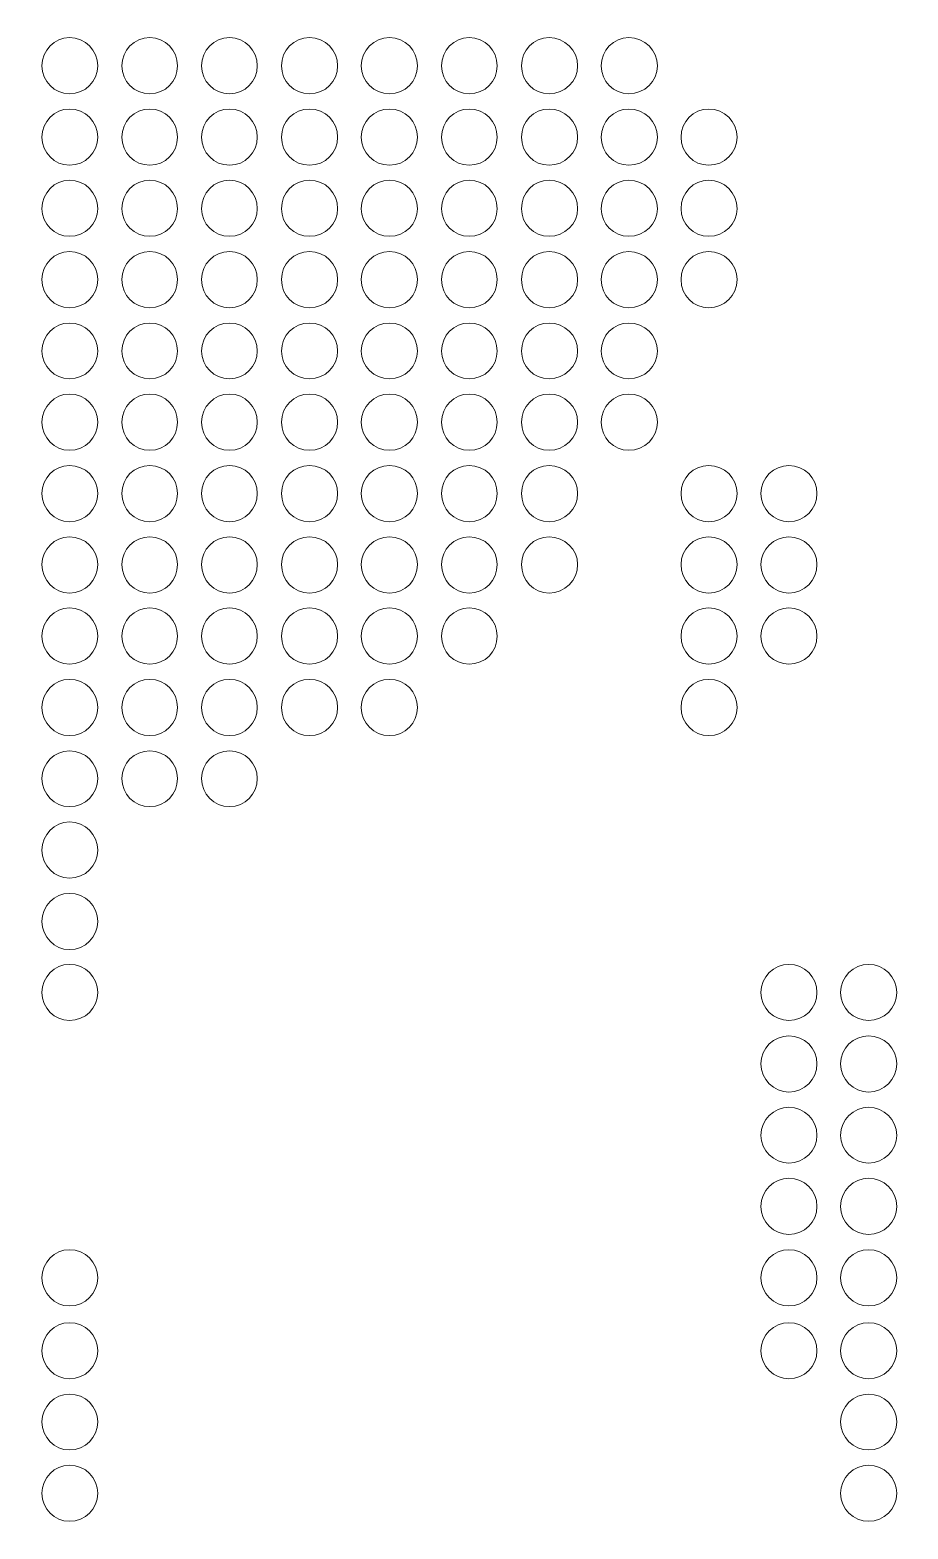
# Model space of a CAD drawing. Header units: inches. Extents: x 243 to 900, y -519 to -86.
# Drawn here: x 763.4 to 790.6, y -297.03 to -250.63 of the extents above; entities that cross this region are included whole.
import ezdxf

# ---------------------------------------------------------------- set-up
doc = ezdxf.new("R2010")
doc.units = ezdxf.units.IN
doc.header["$MEASUREMENT"] = 0
doc.layers.add('Layer 1', color=7, linetype='Continuous')

# ---------------------------------------------------------------- blocks, each defined once
blk = doc.blocks.new('block 3')
at = {"layer": 'Layer 1', "lineweight": 0}
blk.add_open_spline([(898.138, -484.267), (898.138, -494.991), (889.368, -503.763), (878.645, -503.763), (878.645, -503.763), (266.12, -503.763), (266.12, -503.763), (255.397, -503.763), (246.624, -494.991), (246.624, -484.267), (246.624, -484.267), (246.624, -108.507), (246.624, -108.507), (246.624, -97.783), (255.397, -89.011), (266.12, -89.011), (266.12, -89.011), (878.645, -89.011), (878.645, -89.011), (889.368, -89.011), (898.138, -97.783), (898.138, -108.507), (898.138, -108.507), (898.138, -484.267), (898.138, -484.267)], degree=3, knots=[0, 0, 0, 0, 1, 1, 1, 2, 2, 2, 3, 3, 3, 4, 4, 4, 5, 5, 5, 6, 6, 6, 7, 7, 7, 8, 8, 8, 8], dxfattribs=at)
blk = doc.blocks.new('block 2')
at = {"layer": 'Layer 1'}
blk.add_blockref('block 3', (0, 0), dxfattribs=at)
blk = doc.blocks.new('block 199')
at = {"layer": 'Layer 1', "lineweight": 0}
for points in [[(765.501, -251.734), (765.501, -252.221), (765.121, -252.604), (764.629, -252.604), (764.158, -252.604), (763.775, -252.221), (763.775, -251.734), (763.775, -251.261), (764.158, -250.864), (764.629, -250.864), (765.121, -250.864), (765.501, -251.261), (765.501, -251.734)], [(767.973, -251.734), (767.973, -252.221), (767.59, -252.604), (767.119, -252.604), (766.63, -252.604), (766.25, -252.221), (766.25, -251.734), (766.25, -251.261), (766.63, -250.864), (767.119, -250.864), (767.59, -250.864), (767.973, -251.261), (767.973, -251.734)], [(770.443, -251.734), (770.443, -252.221), (770.062, -252.604), (769.589, -252.604), (769.1, -252.604), (768.719, -252.221), (768.719, -251.734), (768.719, -251.261), (769.1, -250.864), (769.589, -250.864), (770.062, -250.864), (770.443, -251.261), (770.443, -251.734)], [(772.93, -251.734), (772.93, -252.221), (772.552, -252.604), (772.063, -252.604), (771.574, -252.604), (771.193, -252.221), (771.193, -251.734), (771.193, -251.261), (771.574, -250.864), (772.063, -250.864), (772.552, -250.864), (772.93, -251.261), (772.93, -251.734)], [(775.405, -251.734), (775.405, -252.221), (775.025, -252.604), (774.535, -252.604), (774.059, -252.604), (773.663, -252.221), (773.663, -251.734), (773.663, -251.261), (774.059, -250.864), (774.535, -250.864), (775.025, -250.864), (775.405, -251.261), (775.405, -251.734)], [(777.874, -251.734), (777.874, -252.221), (777.497, -252.604), (777.007, -252.604), (776.534, -252.604), (776.151, -252.221), (776.151, -251.734), (776.151, -251.261), (776.534, -250.864), (777.007, -250.864), (777.497, -250.864), (777.874, -251.261), (777.874, -251.734)], [(780.365, -251.734), (780.365, -252.221), (779.966, -252.604), (779.479, -252.604), (779.003, -252.604), (778.625, -252.221), (778.625, -251.734), (778.625, -251.261), (779.003, -250.864), (779.479, -250.864), (779.966, -250.864), (780.365, -251.261), (780.365, -251.734)], [(782.835, -251.734), (782.835, -252.221), (782.438, -252.604), (781.951, -252.604), (781.475, -252.604), (781.095, -252.221), (781.095, -251.734), (781.095, -251.261), (781.475, -250.864), (781.951, -250.864), (782.438, -250.864), (782.835, -251.261), (782.835, -251.734)]]:
    blk.add_open_spline(points, degree=3, knots=[0, 0, 0, 0, 1, 1, 1, 2, 2, 2, 3, 3, 3, 4, 4, 4, 4], dxfattribs=at)
blk = doc.blocks.new('block 200')
at = {"layer": 'Layer 1', "lineweight": 0}
for points in [[(765.501, -253.946), (765.501, -254.42), (765.121, -254.815), (764.629, -254.815), (764.158, -254.815), (763.775, -254.42), (763.775, -253.946), (763.775, -253.46), (764.158, -253.077), (764.629, -253.077), (765.121, -253.077), (765.501, -253.46), (765.501, -253.946)], [(767.973, -253.946), (767.973, -254.42), (767.59, -254.815), (767.119, -254.815), (766.63, -254.815), (766.25, -254.42), (766.25, -253.946), (766.25, -253.46), (766.63, -253.077), (767.119, -253.077), (767.59, -253.077), (767.973, -253.46), (767.973, -253.946)], [(770.443, -253.946), (770.443, -254.42), (770.062, -254.815), (769.589, -254.815), (769.1, -254.815), (768.719, -254.42), (768.719, -253.946), (768.719, -253.46), (769.1, -253.077), (769.589, -253.077), (770.062, -253.077), (770.443, -253.46), (770.443, -253.946)], [(772.93, -253.946), (772.93, -254.42), (772.552, -254.815), (772.063, -254.815), (771.574, -254.815), (771.193, -254.42), (771.193, -253.946), (771.193, -253.46), (771.574, -253.077), (772.063, -253.077), (772.552, -253.077), (772.93, -253.46), (772.93, -253.946)], [(775.405, -253.946), (775.405, -254.42), (775.025, -254.815), (774.535, -254.815), (774.059, -254.815), (773.663, -254.42), (773.663, -253.946), (773.663, -253.46), (774.059, -253.077), (774.535, -253.077), (775.025, -253.077), (775.405, -253.46), (775.405, -253.946)], [(777.874, -253.946), (777.874, -254.42), (777.497, -254.815), (777.007, -254.815), (776.534, -254.815), (776.151, -254.42), (776.151, -253.946), (776.151, -253.46), (776.534, -253.077), (777.007, -253.077), (777.497, -253.077), (777.874, -253.46), (777.874, -253.946)], [(780.365, -253.946), (780.365, -254.42), (779.966, -254.815), (779.479, -254.815), (779.003, -254.815), (778.625, -254.42), (778.625, -253.946), (778.625, -253.46), (779.003, -253.077), (779.479, -253.077), (779.966, -253.077), (780.365, -253.46), (780.365, -253.946)], [(782.835, -253.946), (782.835, -254.42), (782.438, -254.815), (781.951, -254.815), (781.475, -254.815), (781.095, -254.42), (781.095, -253.946), (781.095, -253.46), (781.475, -253.077), (781.951, -253.077), (782.438, -253.077), (782.835, -253.46), (782.835, -253.946)], [(785.306, -253.946), (785.306, -254.42), (784.91, -254.815), (784.421, -254.815), (783.95, -254.815), (783.567, -254.42), (783.567, -253.946), (783.567, -253.46), (783.95, -253.077), (784.421, -253.077), (784.91, -253.077), (785.306, -253.46), (785.306, -253.946)]]:
    blk.add_open_spline(points, degree=3, knots=[0, 0, 0, 0, 1, 1, 1, 2, 2, 2, 3, 3, 3, 4, 4, 4, 4], dxfattribs=at)
blk = doc.blocks.new('block 201')
at = {"layer": 'Layer 1', "lineweight": 0}
for points in [[(765.501, -256.161), (765.501, -256.634), (765.121, -257.015), (764.629, -257.015), (764.158, -257.015), (763.775, -256.634), (763.775, -256.161), (763.775, -255.672), (764.158, -255.275), (764.629, -255.275), (765.121, -255.275), (765.501, -255.672), (765.501, -256.161)], [(767.973, -256.161), (767.973, -256.634), (767.59, -257.015), (767.119, -257.015), (766.63, -257.015), (766.25, -256.634), (766.25, -256.161), (766.25, -255.672), (766.63, -255.275), (767.119, -255.275), (767.59, -255.275), (767.973, -255.672), (767.973, -256.161)], [(770.443, -256.161), (770.443, -256.634), (770.062, -257.015), (769.589, -257.015), (769.1, -257.015), (768.719, -256.634), (768.719, -256.161), (768.719, -255.672), (769.1, -255.275), (769.589, -255.275), (770.062, -255.275), (770.443, -255.672), (770.443, -256.161)], [(772.93, -256.161), (772.93, -256.634), (772.552, -257.015), (772.063, -257.015), (771.574, -257.015), (771.193, -256.634), (771.193, -256.161), (771.193, -255.672), (771.574, -255.275), (772.063, -255.275), (772.552, -255.275), (772.93, -255.672), (772.93, -256.161)], [(775.405, -256.161), (775.405, -256.634), (775.025, -257.015), (774.535, -257.015), (774.059, -257.015), (773.663, -256.634), (773.663, -256.161), (773.663, -255.672), (774.059, -255.275), (774.535, -255.275), (775.025, -255.275), (775.405, -255.672), (775.405, -256.161)], [(777.874, -256.161), (777.874, -256.634), (777.497, -257.015), (777.007, -257.015), (776.534, -257.015), (776.151, -256.634), (776.151, -256.161), (776.151, -255.672), (776.534, -255.275), (777.007, -255.275), (777.497, -255.275), (777.874, -255.672), (777.874, -256.161)], [(780.365, -256.161), (780.365, -256.634), (779.966, -257.015), (779.479, -257.015), (779.003, -257.015), (778.625, -256.634), (778.625, -256.161), (778.625, -255.672), (779.003, -255.275), (779.479, -255.275), (779.966, -255.275), (780.365, -255.672), (780.365, -256.161)], [(782.835, -256.161), (782.835, -256.634), (782.438, -257.015), (781.951, -257.015), (781.475, -257.015), (781.095, -256.634), (781.095, -256.161), (781.095, -255.672), (781.475, -255.275), (781.951, -255.275), (782.438, -255.275), (782.835, -255.672), (782.835, -256.161)], [(785.306, -256.161), (785.306, -256.634), (784.91, -257.015), (784.421, -257.015), (783.95, -257.015), (783.567, -256.634), (783.567, -256.161), (783.567, -255.672), (783.95, -255.275), (784.421, -255.275), (784.91, -255.275), (785.306, -255.672), (785.306, -256.161)]]:
    blk.add_open_spline(points, degree=3, knots=[0, 0, 0, 0, 1, 1, 1, 2, 2, 2, 3, 3, 3, 4, 4, 4, 4], dxfattribs=at)
blk = doc.blocks.new('block 202')
at = {"layer": 'Layer 1', "lineweight": 0}
for points in [[(765.501, -258.357), (765.501, -258.844), (765.121, -259.226), (764.629, -259.226), (764.158, -259.226), (763.775, -258.844), (763.775, -258.357), (763.775, -257.869), (764.158, -257.488), (764.629, -257.488), (765.121, -257.488), (765.501, -257.869), (765.501, -258.357)], [(767.973, -258.357), (767.973, -258.844), (767.59, -259.226), (767.119, -259.226), (766.63, -259.226), (766.25, -258.844), (766.25, -258.357), (766.25, -257.869), (766.63, -257.488), (767.119, -257.488), (767.59, -257.488), (767.973, -257.869), (767.973, -258.357)], [(770.443, -258.357), (770.443, -258.844), (770.062, -259.226), (769.589, -259.226), (769.1, -259.226), (768.719, -258.844), (768.719, -258.357), (768.719, -257.869), (769.1, -257.488), (769.589, -257.488), (770.062, -257.488), (770.443, -257.869), (770.443, -258.357)], [(772.93, -258.357), (772.93, -258.844), (772.552, -259.226), (772.063, -259.226), (771.574, -259.226), (771.193, -258.844), (771.193, -258.357), (771.193, -257.869), (771.574, -257.488), (772.063, -257.488), (772.552, -257.488), (772.93, -257.869), (772.93, -258.357)], [(775.405, -258.357), (775.405, -258.844), (775.025, -259.226), (774.535, -259.226), (774.059, -259.226), (773.663, -258.844), (773.663, -258.357), (773.663, -257.869), (774.059, -257.488), (774.535, -257.488), (775.025, -257.488), (775.405, -257.869), (775.405, -258.357)], [(777.874, -258.357), (777.874, -258.844), (777.497, -259.226), (777.007, -259.226), (776.534, -259.226), (776.151, -258.844), (776.151, -258.357), (776.151, -257.869), (776.534, -257.488), (777.007, -257.488), (777.497, -257.488), (777.874, -257.869), (777.874, -258.357)], [(780.365, -258.357), (780.365, -258.844), (779.966, -259.226), (779.479, -259.226), (779.003, -259.226), (778.625, -258.844), (778.625, -258.357), (778.625, -257.869), (779.003, -257.488), (779.479, -257.488), (779.966, -257.488), (780.365, -257.869), (780.365, -258.357)], [(782.835, -258.357), (782.835, -258.844), (782.438, -259.226), (781.951, -259.226), (781.475, -259.226), (781.095, -258.844), (781.095, -258.357), (781.095, -257.869), (781.475, -257.488), (781.951, -257.488), (782.438, -257.488), (782.835, -257.869), (782.835, -258.357)], [(785.306, -258.357), (785.306, -258.844), (784.91, -259.226), (784.421, -259.226), (783.95, -259.226), (783.567, -258.844), (783.567, -258.357), (783.567, -257.869), (783.95, -257.488), (784.421, -257.488), (784.91, -257.488), (785.306, -257.869), (785.306, -258.357)]]:
    blk.add_open_spline(points, degree=3, knots=[0, 0, 0, 0, 1, 1, 1, 2, 2, 2, 3, 3, 3, 4, 4, 4, 4], dxfattribs=at)
blk = doc.blocks.new('block 203')
at = {"layer": 'Layer 1', "lineweight": 0}
for points in [[(765.501, -260.568), (765.501, -261.041), (765.121, -261.425), (764.629, -261.425), (764.158, -261.425), (763.775, -261.041), (763.775, -260.568), (763.775, -260.082), (764.158, -259.699), (764.629, -259.699), (765.121, -259.699), (765.501, -260.082), (765.501, -260.568)], [(767.973, -260.568), (767.973, -261.041), (767.59, -261.425), (767.119, -261.425), (766.63, -261.425), (766.25, -261.041), (766.25, -260.568), (766.25, -260.082), (766.63, -259.699), (767.119, -259.699), (767.59, -259.699), (767.973, -260.082), (767.973, -260.568)], [(770.443, -260.568), (770.443, -261.041), (770.062, -261.425), (769.589, -261.425), (769.1, -261.425), (768.719, -261.041), (768.719, -260.568), (768.719, -260.082), (769.1, -259.699), (769.589, -259.699), (770.062, -259.699), (770.443, -260.082), (770.443, -260.568)], [(772.93, -260.568), (772.93, -261.041), (772.552, -261.425), (772.063, -261.425), (771.574, -261.425), (771.193, -261.041), (771.193, -260.568), (771.193, -260.082), (771.574, -259.699), (772.063, -259.699), (772.552, -259.699), (772.93, -260.082), (772.93, -260.568)], [(775.405, -260.568), (775.405, -261.041), (775.025, -261.425), (774.535, -261.425), (774.059, -261.425), (773.663, -261.041), (773.663, -260.568), (773.663, -260.082), (774.059, -259.699), (774.535, -259.699), (775.025, -259.699), (775.405, -260.082), (775.405, -260.568)], [(777.874, -260.568), (777.874, -261.041), (777.497, -261.425), (777.007, -261.425), (776.534, -261.425), (776.151, -261.041), (776.151, -260.568), (776.151, -260.082), (776.534, -259.699), (777.007, -259.699), (777.497, -259.699), (777.874, -260.082), (777.874, -260.568)], [(780.365, -260.568), (780.365, -261.041), (779.966, -261.425), (779.479, -261.425), (779.003, -261.425), (778.625, -261.041), (778.625, -260.568), (778.625, -260.082), (779.003, -259.699), (779.479, -259.699), (779.966, -259.699), (780.365, -260.082), (780.365, -260.568)], [(782.835, -260.568), (782.835, -261.041), (782.438, -261.425), (781.951, -261.425), (781.475, -261.425), (781.095, -261.041), (781.095, -260.568), (781.095, -260.082), (781.475, -259.699), (781.951, -259.699), (782.438, -259.699), (782.835, -260.082), (782.835, -260.568)]]:
    blk.add_open_spline(points, degree=3, knots=[0, 0, 0, 0, 1, 1, 1, 2, 2, 2, 3, 3, 3, 4, 4, 4, 4], dxfattribs=at)
blk = doc.blocks.new('block 204')
at = {"layer": 'Layer 1', "lineweight": 0}
for points in [[(765.501, -262.768), (765.501, -263.255), (765.121, -263.637), (764.629, -263.637), (764.158, -263.637), (763.775, -263.255), (763.775, -262.768), (763.775, -262.294), (764.158, -261.898), (764.629, -261.898), (765.121, -261.898), (765.501, -262.294), (765.501, -262.768)], [(767.973, -262.768), (767.973, -263.255), (767.59, -263.637), (767.119, -263.637), (766.63, -263.637), (766.25, -263.255), (766.25, -262.768), (766.25, -262.294), (766.63, -261.898), (767.119, -261.898), (767.59, -261.898), (767.973, -262.294), (767.973, -262.768)], [(770.443, -262.768), (770.443, -263.255), (770.062, -263.637), (769.589, -263.637), (769.1, -263.637), (768.719, -263.255), (768.719, -262.768), (768.719, -262.294), (769.1, -261.898), (769.589, -261.898), (770.062, -261.898), (770.443, -262.294), (770.443, -262.768)], [(772.93, -262.768), (772.93, -263.255), (772.552, -263.637), (772.063, -263.637), (771.574, -263.637), (771.193, -263.255), (771.193, -262.768), (771.193, -262.294), (771.574, -261.898), (772.063, -261.898), (772.552, -261.898), (772.93, -262.294), (772.93, -262.768)], [(775.405, -262.768), (775.405, -263.255), (775.025, -263.637), (774.535, -263.637), (774.059, -263.637), (773.663, -263.255), (773.663, -262.768), (773.663, -262.294), (774.059, -261.898), (774.535, -261.898), (775.025, -261.898), (775.405, -262.294), (775.405, -262.768)], [(777.874, -262.768), (777.874, -263.255), (777.497, -263.637), (777.007, -263.637), (776.534, -263.637), (776.151, -263.255), (776.151, -262.768), (776.151, -262.294), (776.534, -261.898), (777.007, -261.898), (777.497, -261.898), (777.874, -262.294), (777.874, -262.768)], [(780.365, -262.768), (780.365, -263.255), (779.966, -263.637), (779.479, -263.637), (779.003, -263.637), (778.625, -263.255), (778.625, -262.768), (778.625, -262.294), (779.003, -261.898), (779.479, -261.898), (779.966, -261.898), (780.365, -262.294), (780.365, -262.768)], [(782.835, -262.768), (782.835, -263.255), (782.438, -263.637), (781.951, -263.637), (781.475, -263.637), (781.095, -263.255), (781.095, -262.768), (781.095, -262.294), (781.475, -261.898), (781.951, -261.898), (782.438, -261.898), (782.835, -262.294), (782.835, -262.768)]]:
    blk.add_open_spline(points, degree=3, knots=[0, 0, 0, 0, 1, 1, 1, 2, 2, 2, 3, 3, 3, 4, 4, 4, 4], dxfattribs=at)
blk = doc.blocks.new('block 205')
at = {"layer": 'Layer 1', "lineweight": 0}
for points in [[(765.501, -264.979), (765.501, -265.454), (765.121, -265.849), (764.629, -265.849), (764.158, -265.849), (763.775, -265.454), (763.775, -264.979), (763.775, -264.49), (764.158, -264.11), (764.629, -264.11), (765.121, -264.11), (765.501, -264.49), (765.501, -264.979)], [(767.973, -264.979), (767.973, -265.454), (767.59, -265.849), (767.119, -265.849), (766.63, -265.849), (766.25, -265.454), (766.25, -264.979), (766.25, -264.49), (766.63, -264.11), (767.119, -264.11), (767.59, -264.11), (767.973, -264.49), (767.973, -264.979)], [(770.443, -264.979), (770.443, -265.454), (770.062, -265.849), (769.589, -265.849), (769.1, -265.849), (768.719, -265.454), (768.719, -264.979), (768.719, -264.49), (769.1, -264.11), (769.589, -264.11), (770.062, -264.11), (770.443, -264.49), (770.443, -264.979)], [(772.93, -264.979), (772.93, -265.454), (772.552, -265.849), (772.063, -265.849), (771.574, -265.849), (771.193, -265.454), (771.193, -264.979), (771.193, -264.49), (771.574, -264.11), (772.063, -264.11), (772.552, -264.11), (772.93, -264.49), (772.93, -264.979)], [(775.405, -264.979), (775.405, -265.454), (775.025, -265.849), (774.535, -265.849), (774.059, -265.849), (773.663, -265.454), (773.663, -264.979), (773.663, -264.49), (774.059, -264.11), (774.535, -264.11), (775.025, -264.11), (775.405, -264.49), (775.405, -264.979)], [(777.874, -264.979), (777.874, -265.454), (777.497, -265.849), (777.007, -265.849), (776.534, -265.849), (776.151, -265.454), (776.151, -264.979), (776.151, -264.49), (776.534, -264.11), (777.007, -264.11), (777.497, -264.11), (777.874, -264.49), (777.874, -264.979)], [(780.365, -264.979), (780.365, -265.454), (779.966, -265.849), (779.479, -265.849), (779.003, -265.849), (778.625, -265.454), (778.625, -264.979), (778.625, -264.49), (779.003, -264.11), (779.479, -264.11), (779.966, -264.11), (780.365, -264.49), (780.365, -264.979)], [(785.306, -264.979), (785.306, -265.454), (784.91, -265.849), (784.421, -265.849), (783.95, -265.849), (783.567, -265.454), (783.567, -264.979), (783.567, -264.49), (783.95, -264.11), (784.421, -264.11), (784.91, -264.11), (785.306, -264.49), (785.306, -264.979)], [(787.778, -264.979), (787.778, -265.454), (787.382, -265.849), (786.911, -265.849), (786.435, -265.849), (786.041, -265.454), (786.041, -264.979), (786.041, -264.49), (786.435, -264.11), (786.911, -264.11), (787.382, -264.11), (787.778, -264.49), (787.778, -264.979)]]:
    blk.add_open_spline(points, degree=3, knots=[0, 0, 0, 0, 1, 1, 1, 2, 2, 2, 3, 3, 3, 4, 4, 4, 4], dxfattribs=at)
blk = doc.blocks.new('block 206')
at = {"layer": 'Layer 1', "lineweight": 0}
for points in [[(765.501, -267.175), (765.501, -267.664), (765.121, -268.061), (764.629, -268.061), (764.158, -268.061), (763.775, -267.664), (763.775, -267.175), (763.775, -266.703), (764.158, -266.322), (764.629, -266.322), (765.121, -266.322), (765.501, -266.703), (765.501, -267.175)], [(767.973, -267.175), (767.973, -267.664), (767.59, -268.061), (767.119, -268.061), (766.63, -268.061), (766.25, -267.664), (766.25, -267.175), (766.25, -266.703), (766.63, -266.322), (767.119, -266.322), (767.59, -266.322), (767.973, -266.703), (767.973, -267.175)], [(770.443, -267.175), (770.443, -267.664), (770.062, -268.061), (769.589, -268.061), (769.1, -268.061), (768.719, -267.664), (768.719, -267.175), (768.719, -266.703), (769.1, -266.322), (769.589, -266.322), (770.062, -266.322), (770.443, -266.703), (770.443, -267.175)], [(772.93, -267.175), (772.93, -267.664), (772.552, -268.061), (772.063, -268.061), (771.574, -268.061), (771.193, -267.664), (771.193, -267.175), (771.193, -266.703), (771.574, -266.322), (772.063, -266.322), (772.552, -266.322), (772.93, -266.703), (772.93, -267.175)], [(775.405, -267.175), (775.405, -267.664), (775.025, -268.061), (774.535, -268.061), (774.059, -268.061), (773.663, -267.664), (773.663, -267.175), (773.663, -266.703), (774.059, -266.322), (774.535, -266.322), (775.025, -266.322), (775.405, -266.703), (775.405, -267.175)], [(777.874, -267.175), (777.874, -267.664), (777.497, -268.061), (777.007, -268.061), (776.534, -268.061), (776.151, -267.664), (776.151, -267.175), (776.151, -266.703), (776.534, -266.322), (777.007, -266.322), (777.497, -266.322), (777.874, -266.703), (777.874, -267.175)], [(780.365, -267.175), (780.365, -267.664), (779.966, -268.061), (779.479, -268.061), (779.003, -268.061), (778.625, -267.664), (778.625, -267.175), (778.625, -266.703), (779.003, -266.322), (779.479, -266.322), (779.966, -266.322), (780.365, -266.703), (780.365, -267.175)], [(785.306, -267.175), (785.306, -267.664), (784.91, -268.061), (784.421, -268.061), (783.95, -268.061), (783.567, -267.664), (783.567, -267.175), (783.567, -266.703), (783.95, -266.322), (784.421, -266.322), (784.91, -266.322), (785.306, -266.703), (785.306, -267.175)], [(787.778, -267.175), (787.778, -267.664), (787.382, -268.061), (786.911, -268.061), (786.435, -268.061), (786.041, -267.664), (786.041, -267.175), (786.041, -266.703), (786.435, -266.322), (786.911, -266.322), (787.382, -266.322), (787.778, -266.703), (787.778, -267.175)]]:
    blk.add_open_spline(points, degree=3, knots=[0, 0, 0, 0, 1, 1, 1, 2, 2, 2, 3, 3, 3, 4, 4, 4, 4], dxfattribs=at)
blk = doc.blocks.new('block 207')
at = {"layer": 'Layer 1', "lineweight": 0}
for points in [[(765.501, -269.389), (765.501, -269.877), (765.121, -270.259), (764.629, -270.259), (764.158, -270.259), (763.775, -269.877), (763.775, -269.389), (763.775, -268.915), (764.158, -268.519), (764.629, -268.519), (765.121, -268.519), (765.501, -268.915), (765.501, -269.389)], [(767.973, -269.389), (767.973, -269.877), (767.59, -270.259), (767.119, -270.259), (766.63, -270.259), (766.25, -269.877), (766.25, -269.389), (766.25, -268.915), (766.63, -268.519), (767.119, -268.519), (767.59, -268.519), (767.973, -268.915), (767.973, -269.389)], [(770.443, -269.389), (770.443, -269.877), (770.062, -270.259), (769.589, -270.259), (769.1, -270.259), (768.719, -269.877), (768.719, -269.389), (768.719, -268.915), (769.1, -268.519), (769.589, -268.519), (770.062, -268.519), (770.443, -268.915), (770.443, -269.389)], [(772.93, -269.389), (772.93, -269.877), (772.552, -270.259), (772.063, -270.259), (771.574, -270.259), (771.193, -269.877), (771.193, -269.389), (771.193, -268.915), (771.574, -268.519), (772.063, -268.519), (772.552, -268.519), (772.93, -268.915), (772.93, -269.389)], [(775.405, -269.389), (775.405, -269.877), (775.025, -270.259), (774.535, -270.259), (774.059, -270.259), (773.663, -269.877), (773.663, -269.389), (773.663, -268.915), (774.059, -268.519), (774.535, -268.519), (775.025, -268.519), (775.405, -268.915), (775.405, -269.389)], [(777.874, -269.389), (777.874, -269.877), (777.497, -270.259), (777.007, -270.259), (776.534, -270.259), (776.151, -269.877), (776.151, -269.389), (776.151, -268.915), (776.534, -268.519), (777.007, -268.519), (777.497, -268.519), (777.874, -268.915), (777.874, -269.389)], [(785.306, -269.389), (785.306, -269.877), (784.91, -270.259), (784.421, -270.259), (783.95, -270.259), (783.567, -269.877), (783.567, -269.389), (783.567, -268.915), (783.95, -268.519), (784.421, -268.519), (784.91, -268.519), (785.306, -268.915), (785.306, -269.389)], [(787.778, -269.389), (787.778, -269.877), (787.382, -270.259), (786.911, -270.259), (786.435, -270.259), (786.041, -269.877), (786.041, -269.389), (786.041, -268.915), (786.435, -268.519), (786.911, -268.519), (787.382, -268.519), (787.778, -268.915), (787.778, -269.389)]]:
    blk.add_open_spline(points, degree=3, knots=[0, 0, 0, 0, 1, 1, 1, 2, 2, 2, 3, 3, 3, 4, 4, 4, 4], dxfattribs=at)
blk = doc.blocks.new('block 208')
at = {"layer": 'Layer 1', "lineweight": 0}
for points in [[(765.501, -271.601), (765.501, -272.075), (765.121, -272.472), (764.629, -272.472), (764.158, -272.472), (763.775, -272.075), (763.775, -271.601), (763.775, -271.113), (764.158, -270.732), (764.629, -270.732), (765.121, -270.732), (765.501, -271.113), (765.501, -271.601)], [(767.973, -271.601), (767.973, -272.075), (767.59, -272.472), (767.119, -272.472), (766.63, -272.472), (766.25, -272.075), (766.25, -271.601), (766.25, -271.113), (766.63, -270.732), (767.119, -270.732), (767.59, -270.732), (767.973, -271.113), (767.973, -271.601)], [(770.443, -271.601), (770.443, -272.075), (770.062, -272.472), (769.589, -272.472), (769.1, -272.472), (768.719, -272.075), (768.719, -271.601), (768.719, -271.113), (769.1, -270.732), (769.589, -270.732), (770.062, -270.732), (770.443, -271.113), (770.443, -271.601)], [(772.93, -271.601), (772.93, -272.075), (772.552, -272.472), (772.063, -272.472), (771.574, -272.472), (771.193, -272.075), (771.193, -271.601), (771.193, -271.113), (771.574, -270.732), (772.063, -270.732), (772.552, -270.732), (772.93, -271.113), (772.93, -271.601)], [(775.405, -271.601), (775.405, -272.075), (775.025, -272.472), (774.535, -272.472), (774.059, -272.472), (773.663, -272.075), (773.663, -271.601), (773.663, -271.113), (774.059, -270.732), (774.535, -270.732), (775.025, -270.732), (775.405, -271.113), (775.405, -271.601)], [(785.306, -271.601), (785.306, -272.075), (784.91, -272.472), (784.421, -272.472), (783.95, -272.472), (783.567, -272.075), (783.567, -271.601), (783.567, -271.113), (783.95, -270.732), (784.421, -270.732), (784.91, -270.732), (785.306, -271.113), (785.306, -271.601)]]:
    blk.add_open_spline(points, degree=3, knots=[0, 0, 0, 0, 1, 1, 1, 2, 2, 2, 3, 3, 3, 4, 4, 4, 4], dxfattribs=at)
blk = doc.blocks.new('block 209')
at = {"layer": 'Layer 1', "lineweight": 0}
for points in [[(765.501, -273.798), (765.501, -274.287), (765.121, -274.668), (764.629, -274.668), (764.158, -274.668), (763.775, -274.287), (763.775, -273.798), (763.775, -273.325), (764.158, -272.944), (764.629, -272.944), (765.121, -272.944), (765.501, -273.325), (765.501, -273.798)], [(767.973, -273.798), (767.973, -274.287), (767.59, -274.668), (767.119, -274.668), (766.63, -274.668), (766.25, -274.287), (766.25, -273.798), (766.25, -273.325), (766.63, -272.944), (767.119, -272.944), (767.59, -272.944), (767.973, -273.325), (767.973, -273.798)], [(770.443, -273.798), (770.443, -274.287), (770.062, -274.668), (769.589, -274.668), (769.1, -274.668), (768.719, -274.287), (768.719, -273.798), (768.719, -273.325), (769.1, -272.944), (769.589, -272.944), (770.062, -272.944), (770.443, -273.325), (770.443, -273.798)]]:
    blk.add_open_spline(points, degree=3, knots=[0, 0, 0, 0, 1, 1, 1, 2, 2, 2, 3, 3, 3, 4, 4, 4, 4], dxfattribs=at)
blk = doc.blocks.new('block 210')
at = {"layer": 'Layer 1', "lineweight": 0}
blk.add_open_spline([(765.501, -276.013), (765.501, -276.498), (765.121, -276.882), (764.629, -276.882), (764.158, -276.882), (763.775, -276.498), (763.775, -276.013), (763.775, -275.539), (764.158, -275.142), (764.629, -275.142), (765.121, -275.142), (765.501, -275.539), (765.501, -276.013)], degree=3, knots=[0, 0, 0, 0, 1, 1, 1, 2, 2, 2, 3, 3, 3, 4, 4, 4, 4], dxfattribs=at)
blk = doc.blocks.new('block 211')
at = {"layer": 'Layer 1', "lineweight": 0}
blk.add_open_spline([(765.501, -278.224), (765.501, -278.698), (765.121, -279.095), (764.629, -279.095), (764.158, -279.095), (763.775, -278.698), (763.775, -278.224), (763.775, -277.736), (764.158, -277.355), (764.629, -277.355), (765.121, -277.355), (765.501, -277.736), (765.501, -278.224)], degree=3, knots=[0, 0, 0, 0, 1, 1, 1, 2, 2, 2, 3, 3, 3, 4, 4, 4, 4], dxfattribs=at)
blk = doc.blocks.new('block 212')
at = {"layer": 'Layer 1', "lineweight": 0}
for points in [[(765.501, -280.421), (765.501, -280.91), (765.121, -281.29), (764.629, -281.29), (764.158, -281.29), (763.775, -280.91), (763.775, -280.421), (763.775, -279.948), (764.158, -279.552), (764.629, -279.552), (765.121, -279.552), (765.501, -279.948), (765.501, -280.421)], [(787.778, -280.421), (787.778, -280.91), (787.382, -281.29), (786.911, -281.29), (786.435, -281.29), (786.041, -280.91), (786.041, -280.421), (786.041, -279.948), (786.435, -279.552), (786.911, -279.552), (787.382, -279.552), (787.778, -279.948), (787.778, -280.421)], [(790.248, -280.421), (790.248, -280.91), (789.854, -281.29), (789.378, -281.29), (788.907, -281.29), (788.508, -280.91), (788.508, -280.421), (788.508, -279.948), (788.907, -279.552), (789.378, -279.552), (789.854, -279.552), (790.248, -279.948), (790.248, -280.421)]]:
    blk.add_open_spline(points, degree=3, knots=[0, 0, 0, 0, 1, 1, 1, 2, 2, 2, 3, 3, 3, 4, 4, 4, 4], dxfattribs=at)
blk = doc.blocks.new('block 213')
at = {"layer": 'Layer 1', "lineweight": 0}
for points in [[(787.778, -282.635), (787.778, -283.107), (787.382, -283.505), (786.911, -283.505), (786.435, -283.505), (786.041, -283.107), (786.041, -282.635), (786.041, -282.146), (786.435, -281.765), (786.911, -281.765), (787.382, -281.765), (787.778, -282.146), (787.778, -282.635)], [(790.248, -282.635), (790.248, -283.107), (789.854, -283.505), (789.378, -283.505), (788.907, -283.505), (788.508, -283.107), (788.508, -282.635), (788.508, -282.146), (788.907, -281.765), (789.378, -281.765), (789.854, -281.765), (790.248, -282.146), (790.248, -282.635)]]:
    blk.add_open_spline(points, degree=3, knots=[0, 0, 0, 0, 1, 1, 1, 2, 2, 2, 3, 3, 3, 4, 4, 4, 4], dxfattribs=at)
blk = doc.blocks.new('block 214')
at = {"layer": 'Layer 1', "lineweight": 0}
for points in [[(787.778, -284.846), (787.778, -285.32), (787.382, -285.702), (786.911, -285.702), (786.435, -285.702), (786.041, -285.32), (786.041, -284.846), (786.041, -284.359), (786.435, -283.977), (786.911, -283.977), (787.382, -283.977), (787.778, -284.359), (787.778, -284.846)], [(790.248, -284.846), (790.248, -285.32), (789.854, -285.702), (789.378, -285.702), (788.907, -285.702), (788.508, -285.32), (788.508, -284.846), (788.508, -284.359), (788.907, -283.977), (789.378, -283.977), (789.854, -283.977), (790.248, -284.359), (790.248, -284.846)]]:
    blk.add_open_spline(points, degree=3, knots=[0, 0, 0, 0, 1, 1, 1, 2, 2, 2, 3, 3, 3, 4, 4, 4, 4], dxfattribs=at)
blk = doc.blocks.new('block 215')
at = {"layer": 'Layer 1', "lineweight": 0}
for points in [[(787.778, -287.045), (787.778, -287.533), (787.382, -287.913), (786.911, -287.913), (786.435, -287.913), (786.041, -287.533), (786.041, -287.045), (786.041, -286.556), (786.435, -286.174), (786.911, -286.174), (787.382, -286.174), (787.778, -286.556), (787.778, -287.045)], [(790.248, -287.045), (790.248, -287.533), (789.854, -287.913), (789.378, -287.913), (788.907, -287.913), (788.508, -287.533), (788.508, -287.045), (788.508, -286.556), (788.907, -286.174), (789.378, -286.174), (789.854, -286.174), (790.248, -286.556), (790.248, -287.045)]]:
    blk.add_open_spline(points, degree=3, knots=[0, 0, 0, 0, 1, 1, 1, 2, 2, 2, 3, 3, 3, 4, 4, 4, 4], dxfattribs=at)
blk = doc.blocks.new('block 216')
at = {"layer": 'Layer 1', "lineweight": 0}
for points in [[(765.501, -289.256), (765.501, -289.728), (765.121, -290.128), (764.629, -290.128), (764.158, -290.128), (763.775, -289.728), (763.775, -289.256), (763.775, -288.769), (764.158, -288.387), (764.629, -288.387), (765.121, -288.387), (765.501, -288.769), (765.501, -289.256)], [(787.778, -289.256), (787.778, -289.728), (787.382, -290.128), (786.911, -290.128), (786.435, -290.128), (786.041, -289.728), (786.041, -289.256), (786.041, -288.769), (786.435, -288.387), (786.911, -288.387), (787.382, -288.387), (787.778, -288.769), (787.778, -289.256)], [(790.248, -289.256), (790.248, -289.728), (789.854, -290.128), (789.378, -290.128), (788.907, -290.128), (788.508, -289.728), (788.508, -289.256), (788.508, -288.769), (788.907, -288.387), (789.378, -288.387), (789.854, -288.387), (790.248, -288.769), (790.248, -289.256)]]:
    blk.add_open_spline(points, degree=3, knots=[0, 0, 0, 0, 1, 1, 1, 2, 2, 2, 3, 3, 3, 4, 4, 4, 4], dxfattribs=at)
blk = doc.blocks.new('block 150')
at = {"layer": 'Layer 1'}
for name in ['block 199', 'block 200', 'block 201', 'block 202', 'block 203', 'block 204', 'block 205', 'block 206', 'block 207', 'block 208', 'block 209', 'block 210', 'block 211', 'block 212', 'block 213', 'block 214', 'block 215', 'block 216']:
    blk.add_blockref(name, (0, 0), dxfattribs=at)
blk = doc.blocks.new('block 218')
at = {"layer": 'Layer 1', "lineweight": 0}
for points in [[(765.501, -291.516), (765.501, -291.988), (765.121, -292.385), (764.629, -292.385), (764.158, -292.385), (763.775, -291.988), (763.775, -291.516), (763.775, -291.026), (764.158, -290.646), (764.629, -290.646), (765.121, -290.646), (765.501, -291.026), (765.501, -291.516)], [(787.778, -291.516), (787.778, -291.988), (787.382, -292.385), (786.911, -292.385), (786.435, -292.385), (786.041, -291.988), (786.041, -291.516), (786.041, -291.026), (786.435, -290.646), (786.911, -290.646), (787.382, -290.646), (787.778, -291.026), (787.778, -291.516)], [(790.248, -291.516), (790.248, -291.988), (789.854, -292.385), (789.378, -292.385), (788.907, -292.385), (788.508, -291.988), (788.508, -291.516), (788.508, -291.026), (788.907, -290.646), (789.378, -290.646), (789.854, -290.646), (790.248, -291.026), (790.248, -291.516)]]:
    blk.add_open_spline(points, degree=3, knots=[0, 0, 0, 0, 1, 1, 1, 2, 2, 2, 3, 3, 3, 4, 4, 4, 4], dxfattribs=at)
blk = doc.blocks.new('block 219')
at = {"layer": 'Layer 1', "lineweight": 0}
for points in [[(765.501, -293.711), (765.501, -294.199), (765.121, -294.584), (764.629, -294.584), (764.158, -294.584), (763.775, -294.199), (763.775, -293.711), (763.775, -293.241), (764.158, -292.857), (764.629, -292.857), (765.121, -292.857), (765.501, -293.241), (765.501, -293.711)], [(790.248, -293.711), (790.248, -294.199), (789.854, -294.584), (789.378, -294.584), (788.907, -294.584), (788.508, -294.199), (788.508, -293.711), (788.508, -293.241), (788.907, -292.857), (789.378, -292.857), (789.854, -292.857), (790.248, -293.241), (790.248, -293.711)]]:
    blk.add_open_spline(points, degree=3, knots=[0, 0, 0, 0, 1, 1, 1, 2, 2, 2, 3, 3, 3, 4, 4, 4, 4], dxfattribs=at)
blk = doc.blocks.new('block 220')
at = {"layer": 'Layer 1', "lineweight": 0}
for points in [[(765.501, -295.926), (765.501, -296.412), (765.121, -296.794), (764.629, -296.794), (764.158, -296.794), (763.775, -296.412), (763.775, -295.926), (763.775, -295.452), (764.158, -295.054), (764.629, -295.054), (765.121, -295.054), (765.501, -295.452), (765.501, -295.926)], [(790.248, -295.926), (790.248, -296.412), (789.854, -296.794), (789.378, -296.794), (788.907, -296.794), (788.508, -296.412), (788.508, -295.926), (788.508, -295.452), (788.907, -295.054), (789.378, -295.054), (789.854, -295.054), (790.248, -295.452), (790.248, -295.926)]]:
    blk.add_open_spline(points, degree=3, knots=[0, 0, 0, 0, 1, 1, 1, 2, 2, 2, 3, 3, 3, 4, 4, 4, 4], dxfattribs=at)
blk = doc.blocks.new('block 217')
at = {"layer": 'Layer 1'}
for name in ['block 218', 'block 219', 'block 220']:
    blk.add_blockref(name, (0, 0), dxfattribs=at)
blk = doc.blocks.new('block 149')
at = {"layer": 'Layer 1'}
for name in ['block 150', 'block 217']:
    blk.add_blockref(name, (0, 0), dxfattribs=at)
blk = doc.blocks.new('block 4')
at = {"layer": 'Layer 1'}
blk.add_blockref('block 149', (0, 0), dxfattribs=at)

msp = doc.modelspace()

# ---------------------------------------------------------------- linework, layer by layer
at = {"layer": 'Layer 1', "lineweight": 0}
msp.add_open_spline([(771.889, -89.011), (771.889, -89.011), (266.12, -89.011), (266.12, -89.011), (255.397, -89.011), (246.624, -97.783), (246.624, -108.507), (246.624, -108.507), (246.624, -499.044), (246.624, -499.044), (246.624, -509.767), (255.397, -518.54), (266.12, -518.54), (266.12, -518.54), (371.556, -518.54), (371.556, -518.54), (400.967, -304.591), (562.913, -132.915), (771.889, -89.011)], degree=3, knots=[0, 0, 0, 0, 1, 1, 1, 2, 2, 2, 3, 3, 3, 4, 4, 4, 5, 5, 5, 6, 6, 6, 6], dxfattribs=at)

# ---------------------------------------------------------------- block references
at = {"layer": 'Layer 1'}
for name in ['block 2', 'block 4']:
    msp.add_blockref(name, (0, 0), dxfattribs=at)

doc.saveas('drawing.dxf')
